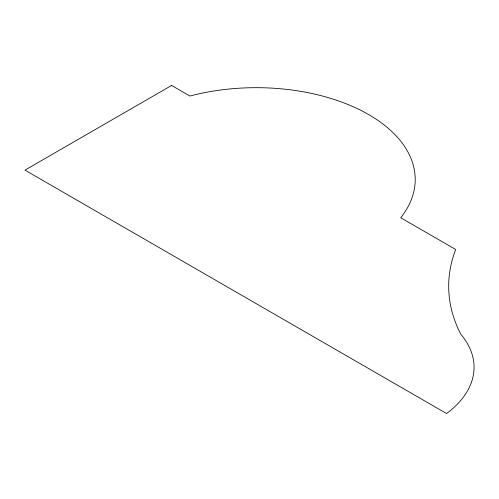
<?xml version="1.0" encoding="UTF-8"?>
<svg xmlns="http://www.w3.org/2000/svg" width="499" height="499" viewBox="0 0 499 499"><rect width="100%" height="100%" fill="white"/><g stroke="black" fill="none" stroke-linecap="round" stroke-linejoin="round"><path stroke-width="0.75" d="M171.594 85.46L24.95 170.128L446.555 413.54A130.376 75.274 0 0 0 460.764 334.18A291.304 168.182 0 0 1 455.718 249.5L400.728 217.751A158.981 91.785 0 0 0 368.649 114.564A158.981 91.785 0 0 0 189.926 96.045L171.594 85.46"/></g></svg>
